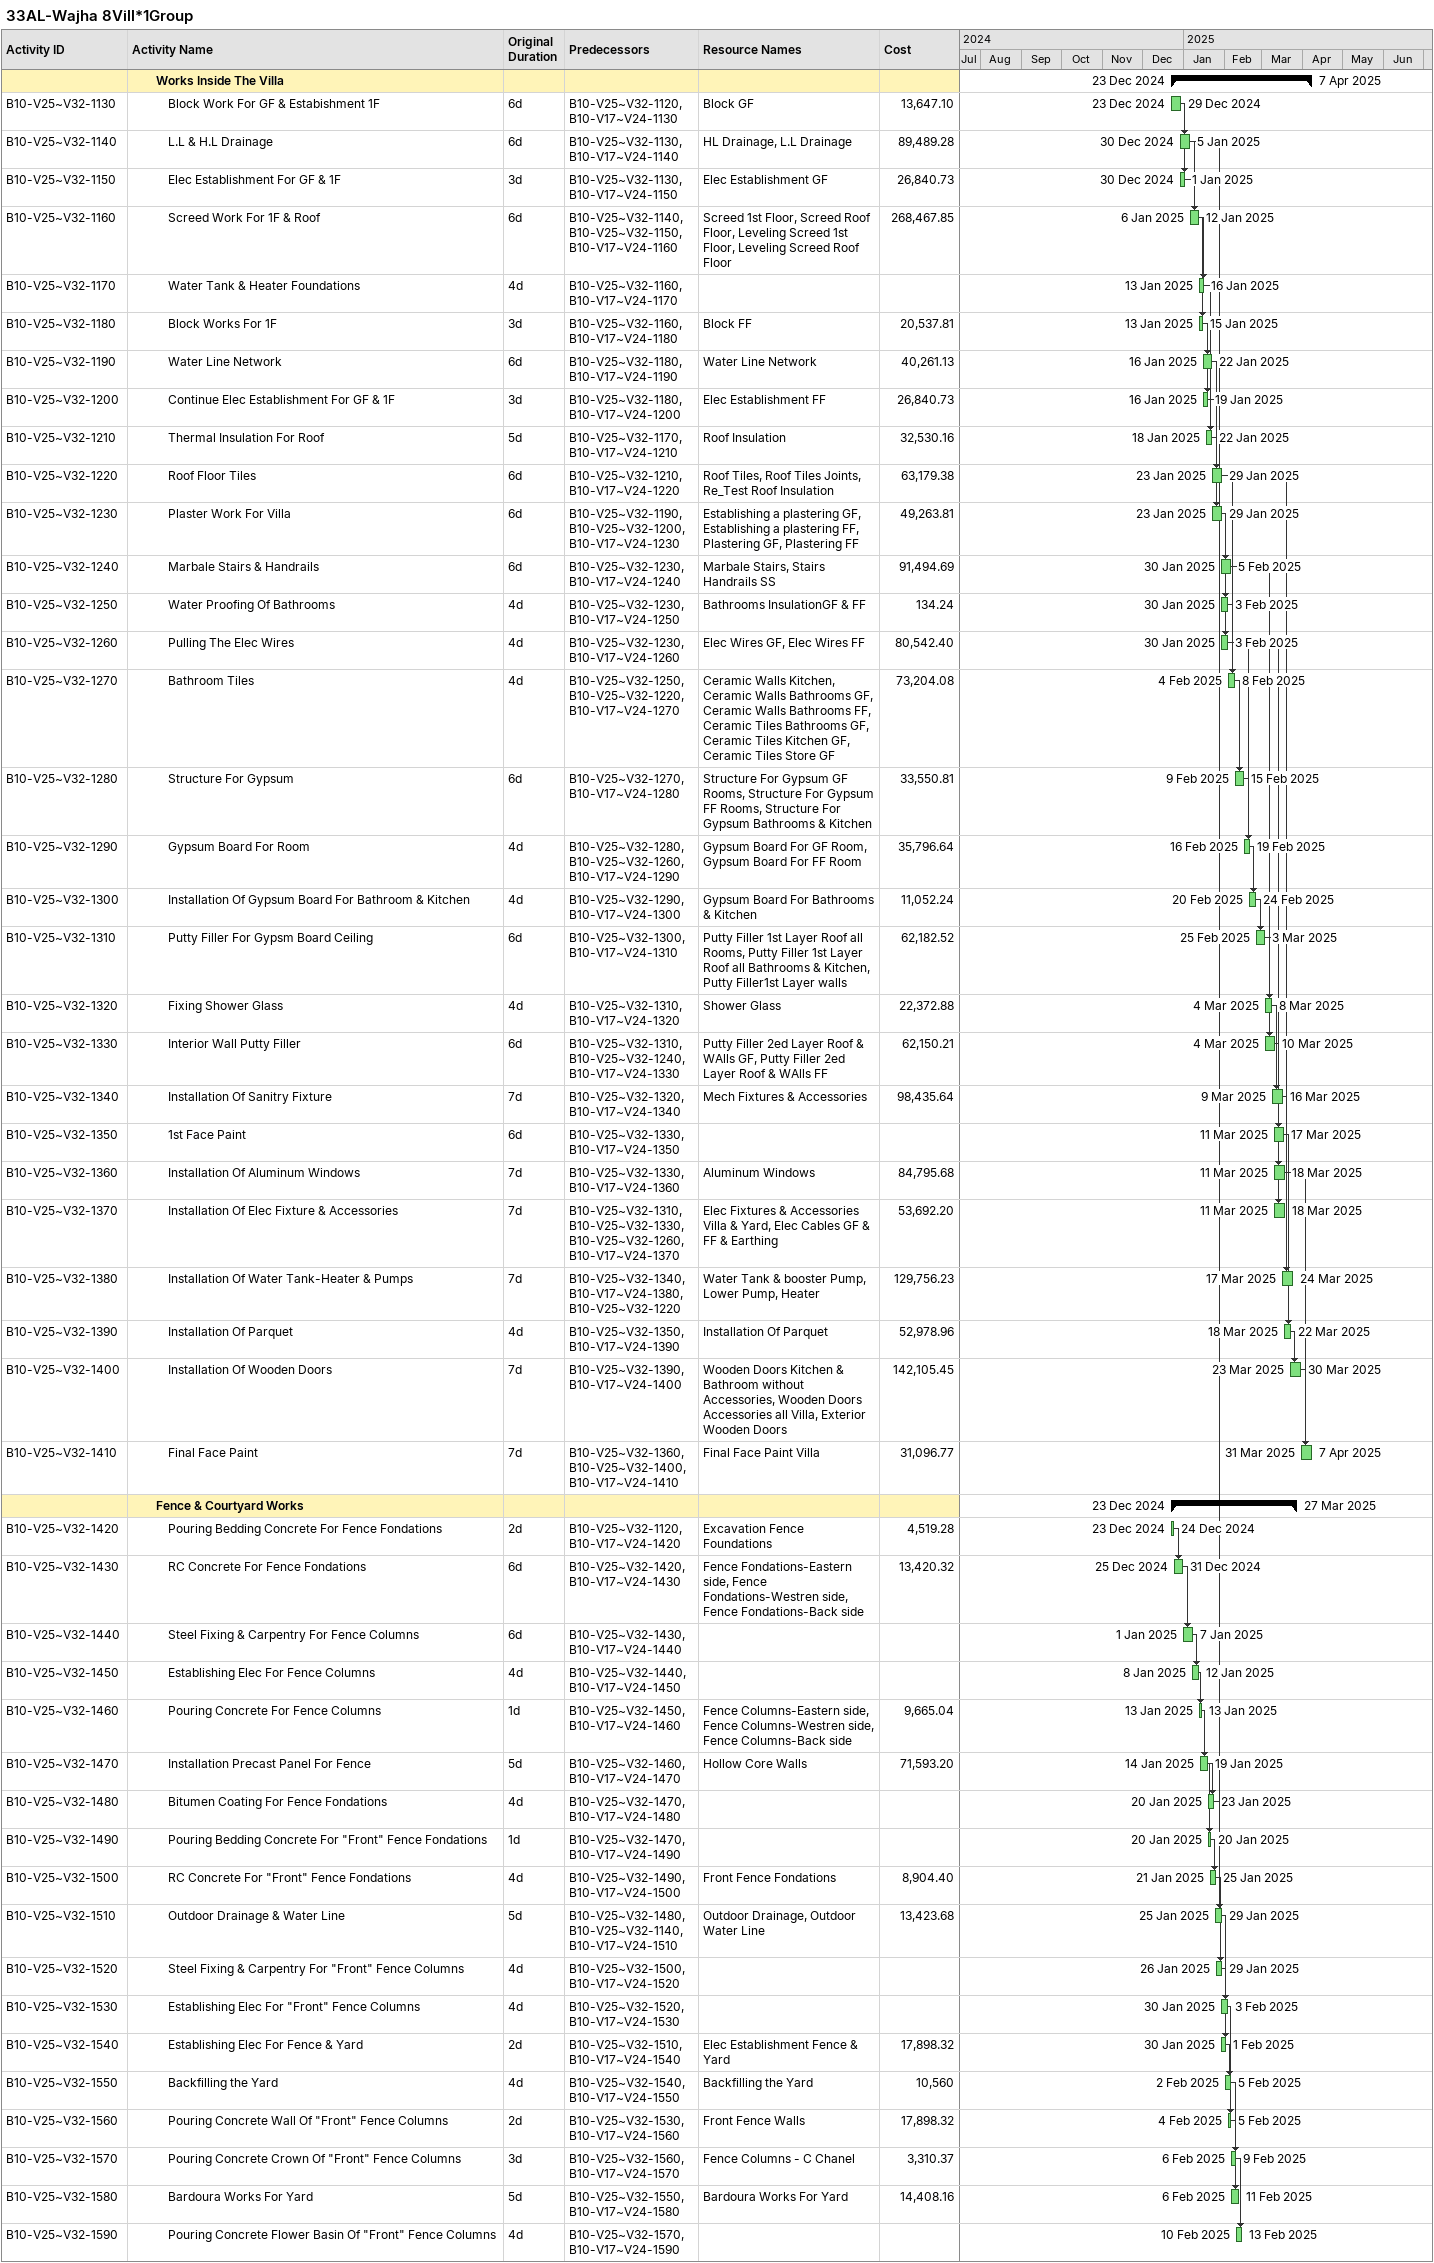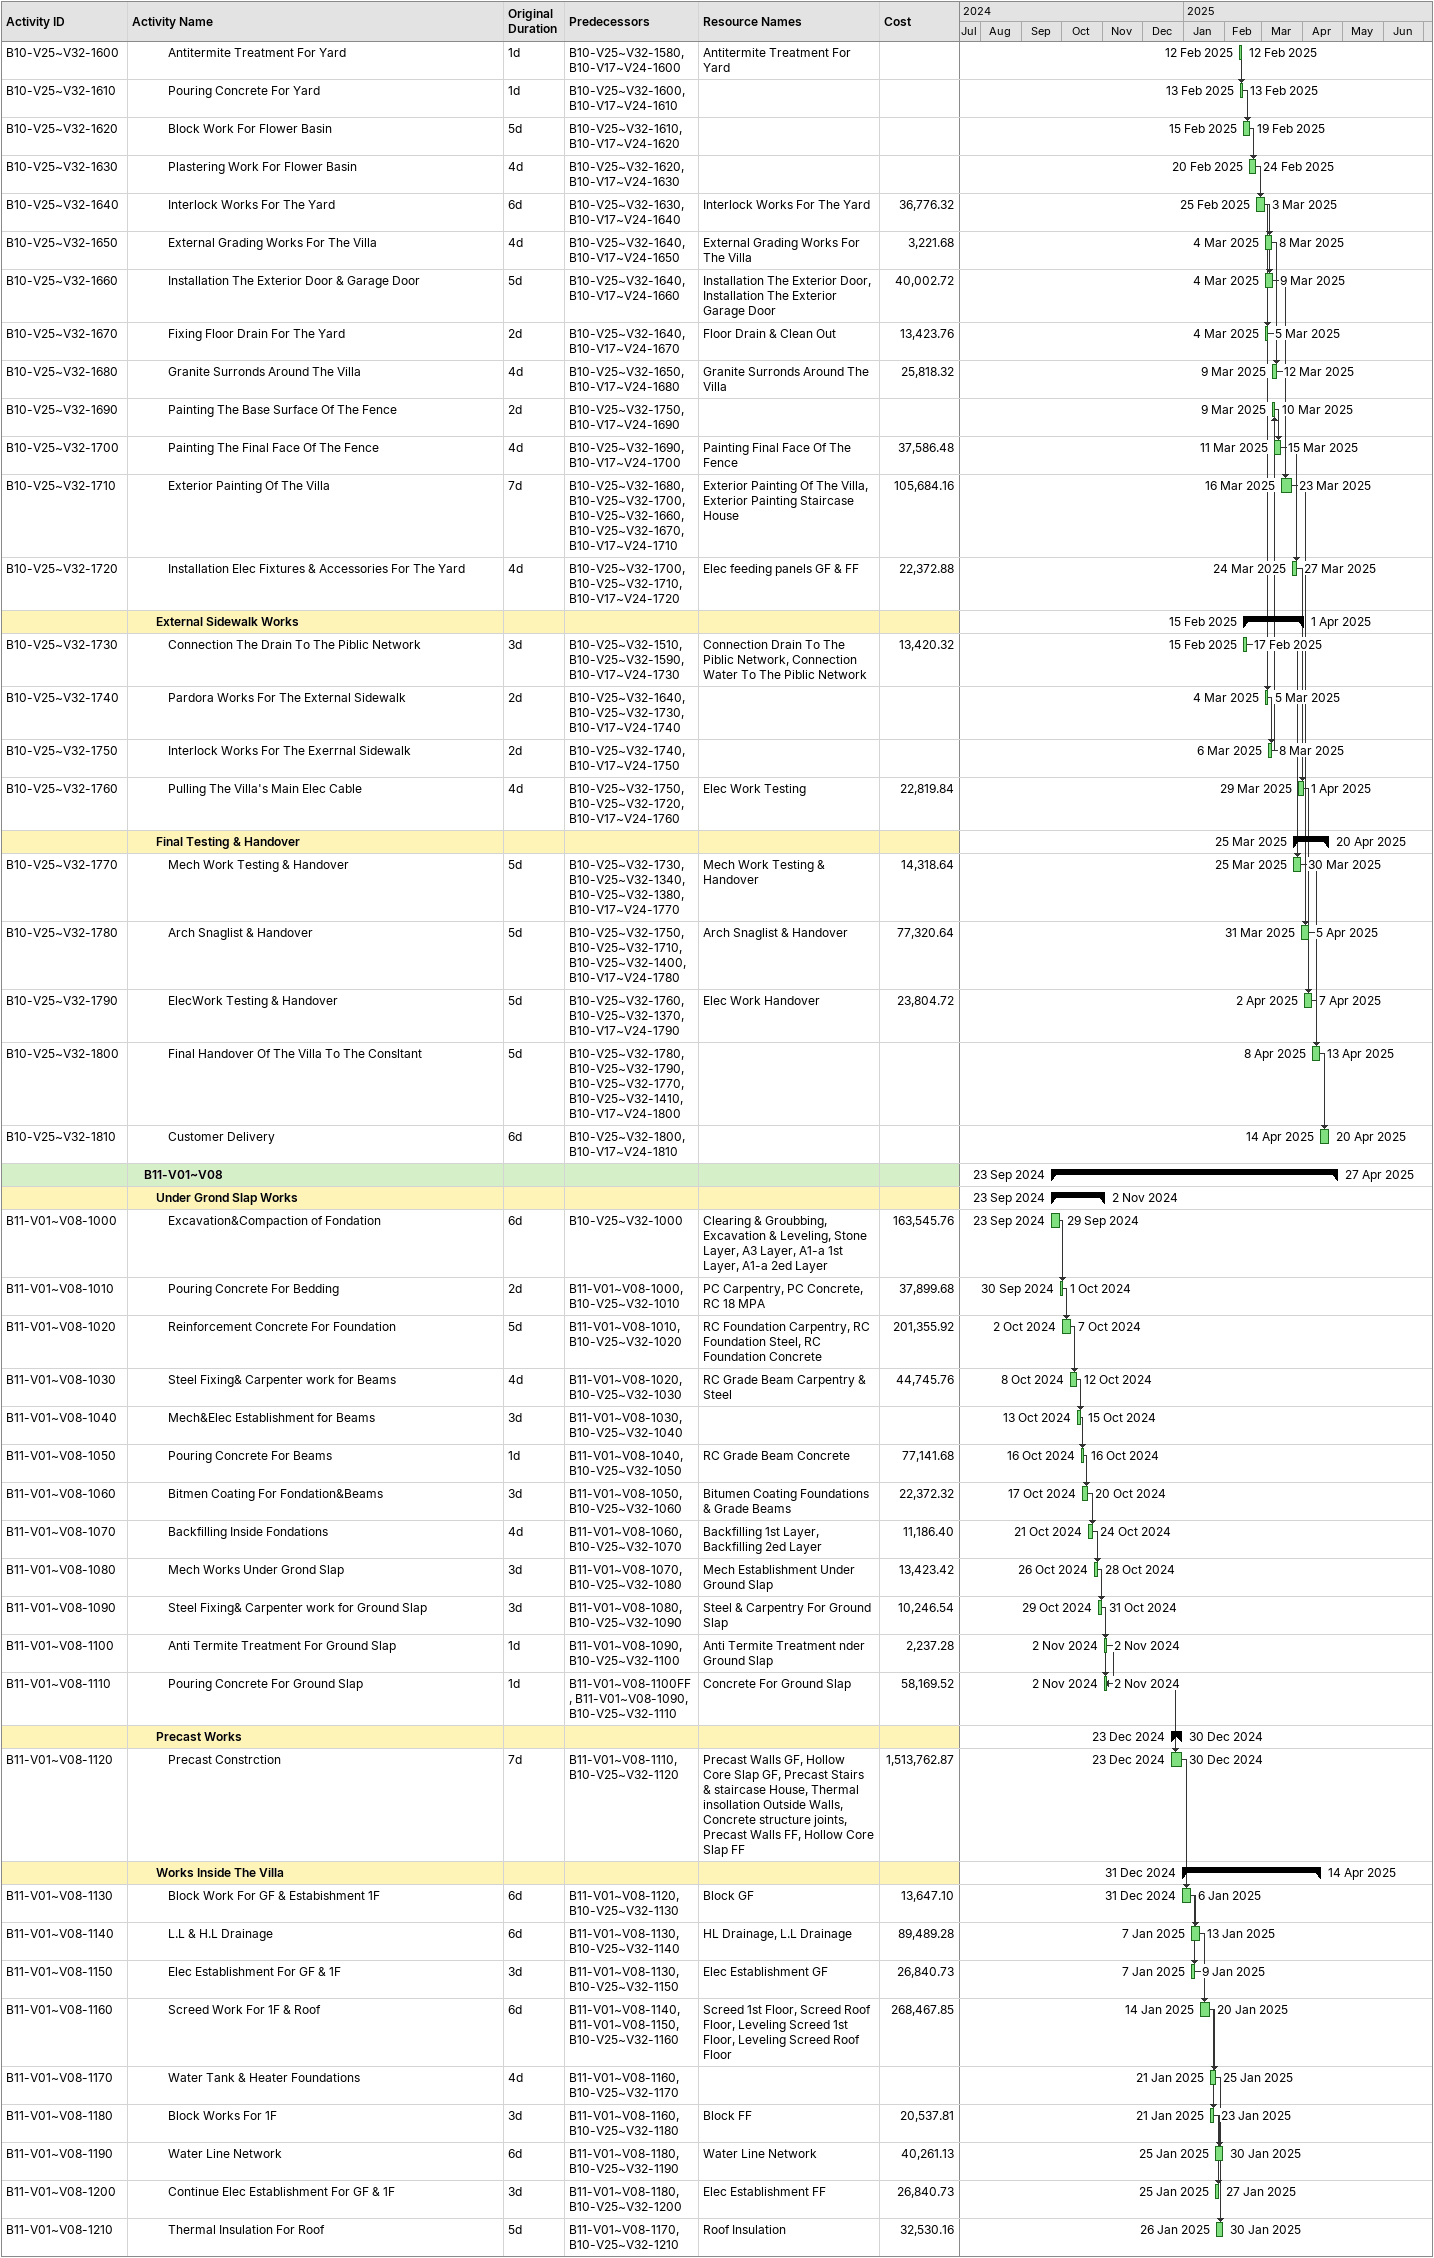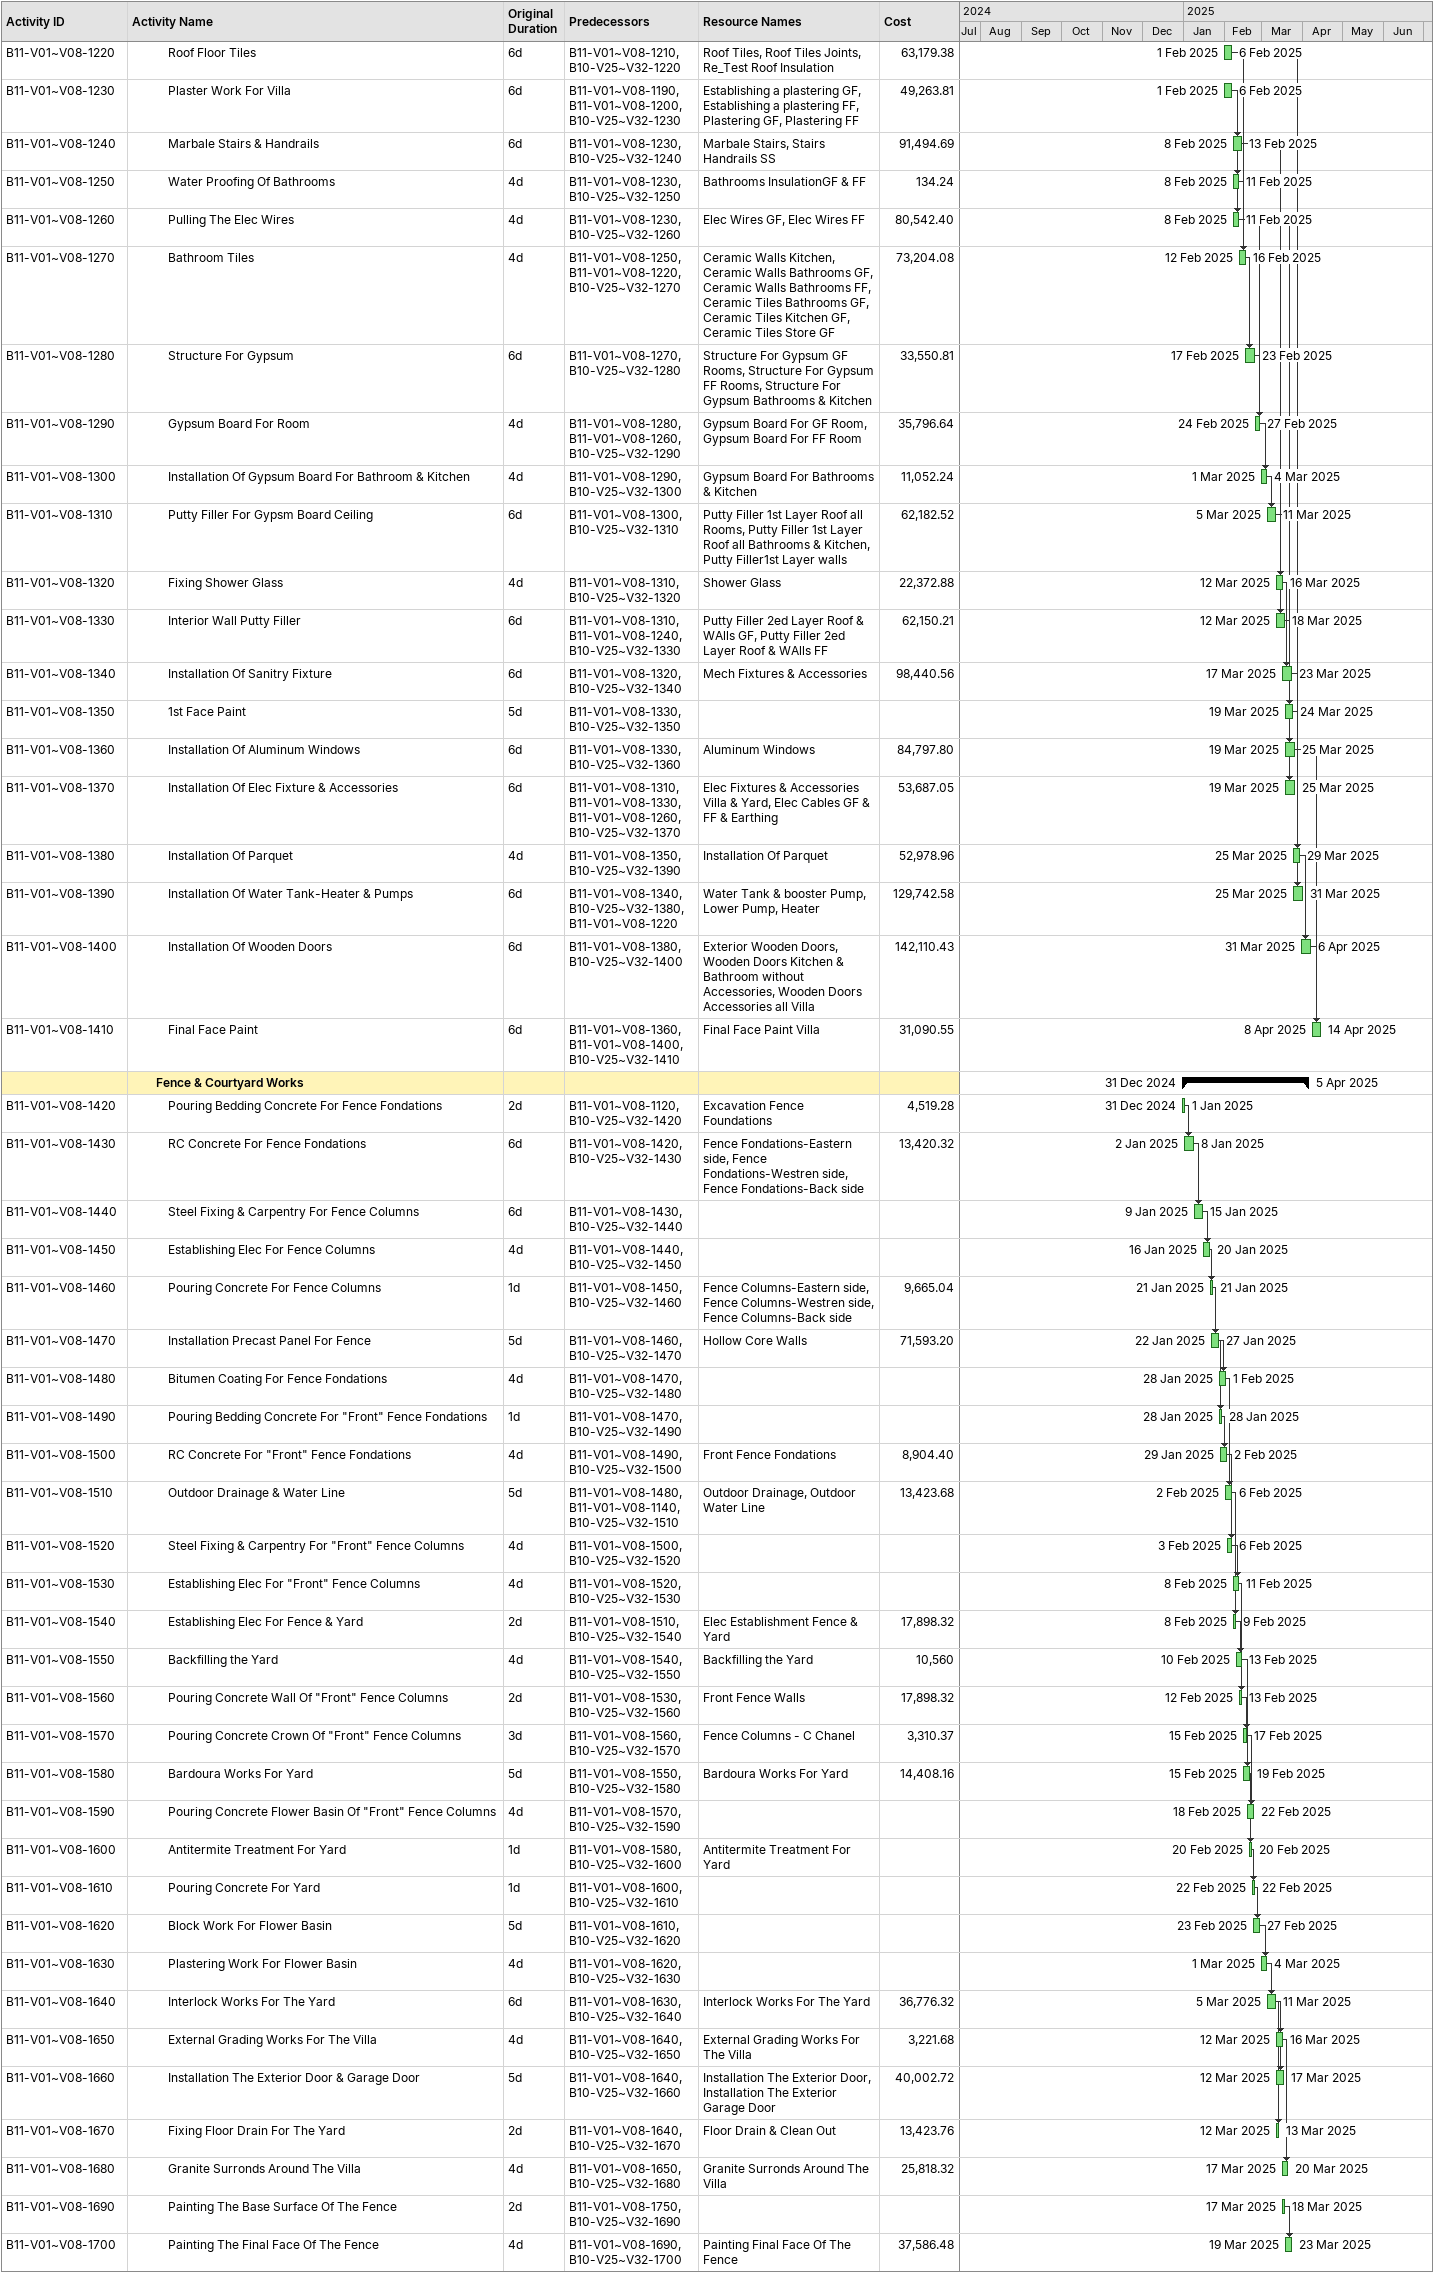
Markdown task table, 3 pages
33AL-Wajha 8Vill*1Group

| ID | Level | Task | Original duration | Start | Finish | Predecessors | Resources | Cost |
|---|---|---|---|---|---|---|---|---|
|  | 3 | **Works Inside The Villa** |  | 2024-12-23 | 2025-04-07 |  |  |  |
| B10-V25~V32-1130 | 4 | Block Work For GF & Estabishment 1F | 6d | 2024-12-23 | 2024-12-29 | B10-V25~V32-1120, B10-V17~V24-1130 | Block GF | 13647.10 |
| B10-V25~V32-1140 | 4 | L.L & H.L Drainage | 6d | 2024-12-30 | 2025-01-05 | B10-V25~V32-1130, B10-V17~V24-1140 | HL Drainage, L.L Drainage | 89489.28 |
| B10-V25~V32-1150 | 4 | Elec Establishment For GF & 1F | 3d | 2024-12-30 | 2025-01-01 | B10-V25~V32-1130, B10-V17~V24-1150 | Elec Establishment GF | 26840.73 |
| B10-V25~V32-1160 | 4 | Screed Work For 1F & Roof | 6d | 2025-01-06 | 2025-01-12 | B10-V25~V32-1140, B10-V25~V32-1150, B10-V17~V24-1160 | Screed 1st Floor, Screed Roof Floor, Leveling Screed 1st Floor, Leveling Screed Roof Floor | 268467.85 |
| B10-V25~V32-1170 | 4 | Water Tank & Heater Foundations | 4d | 2025-01-13 | 2025-01-16 | B10-V25~V32-1160, B10-V17~V24-1170 |  |  |
| B10-V25~V32-1180 | 4 | Block Works For 1F | 3d | 2025-01-13 | 2025-01-15 | B10-V25~V32-1160, B10-V17~V24-1180 | Block FF | 20537.81 |
| B10-V25~V32-1190 | 4 | Water Line Network | 6d | 2025-01-16 | 2025-01-22 | B10-V25~V32-1180, B10-V17~V24-1190 | Water Line Network | 40261.13 |
| B10-V25~V32-1200 | 4 | Continue Elec Establishment For GF & 1F | 3d | 2025-01-16 | 2025-01-19 | B10-V25~V32-1180, B10-V17~V24-1200 | Elec Establishment FF | 26840.73 |
| B10-V25~V32-1210 | 4 | Thermal Insulation For Roof | 5d | 2025-01-18 | 2025-01-22 | B10-V25~V32-1170, B10-V17~V24-1210 | Roof Insulation | 32530.16 |
| B10-V25~V32-1220 | 4 | Roof Floor Tiles | 6d | 2025-01-23 | 2025-01-29 | B10-V25~V32-1210, B10-V17~V24-1220 | Roof Tiles, Roof Tiles Joints, Re_Test Roof Insulation | 63179.38 |
| B10-V25~V32-1230 | 4 | Plaster Work For Villa | 6d | 2025-01-23 | 2025-01-29 | B10-V25~V32-1190, B10-V25~V32-1200, B10-V17~V24-1230 | Establishing a plastering GF, Establishing a plastering FF, Plastering GF, Plastering FF | 49263.81 |
| B10-V25~V32-1240 | 4 | Marbale Stairs & Handrails | 6d | 2025-01-30 | 2025-02-05 | B10-V25~V32-1230, B10-V17~V24-1240 | Marbale Stairs, Stairs Handrails SS | 91494.69 |
| B10-V25~V32-1250 | 4 | Water Proofing Of Bathrooms | 4d | 2025-01-30 | 2025-02-03 | B10-V25~V32-1230, B10-V17~V24-1250 | Bathrooms InsulationGF & FF | 134.24 |
| B10-V25~V32-1260 | 4 | Pulling The Elec Wires | 4d | 2025-01-30 | 2025-02-03 | B10-V25~V32-1230, B10-V17~V24-1260 | Elec Wires GF, Elec Wires FF | 80542.40 |
| B10-V25~V32-1270 | 4 | Bathroom Tiles | 4d | 2025-02-04 | 2025-02-08 | B10-V25~V32-1250, B10-V25~V32-1220, B10-V17~V24-1270 | Ceramic Walls Kitchen, Ceramic Walls Bathrooms GF, Ceramic Walls Bathrooms FF, Ceramic Tiles Bathrooms GF, Ceramic Tiles Kitchen GF, Ceramic Tiles Store GF | 73204.08 |
| B10-V25~V32-1280 | 4 | Structure For Gypsum | 6d | 2025-02-09 | 2025-02-15 | B10-V25~V32-1270, B10-V17~V24-1280 | Structure For Gypsum GF Rooms, Structure For Gypsum FF Rooms, Structure For Gypsum Bathrooms & Kitchen | 33550.81 |
| B10-V25~V32-1290 | 4 | Gypsum Board For Room | 4d | 2025-02-16 | 2025-02-19 | B10-V25~V32-1280, B10-V25~V32-1260, B10-V17~V24-1290 | Gypsum Board For GF Room, Gypsum Board For FF Room | 35796.64 |
| B10-V25~V32-1300 | 4 | Installation Of Gypsum Board For Bathroom & Kitchen | 4d | 2025-02-20 | 2025-02-24 | B10-V25~V32-1290, B10-V17~V24-1300 | Gypsum Board For Bathrooms & Kitchen | 11052.24 |
| B10-V25~V32-1310 | 4 | Putty Filler For Gypsm Board Ceiling | 6d | 2025-02-25 | 2025-03-03 | B10-V25~V32-1300, B10-V17~V24-1310 | Putty Filler 1st Layer Roof all Rooms, Putty Filler 1st Layer Roof all Bathrooms & Kitchen, Putty Filler1st Layer walls | 62182.52 |
| B10-V25~V32-1320 | 4 | Fixing Shower Glass | 4d | 2025-03-04 | 2025-03-08 | B10-V25~V32-1310, B10-V17~V24-1320 | Shower Glass | 22372.88 |
| B10-V25~V32-1330 | 4 | Interior Wall Putty Filler | 6d | 2025-03-04 | 2025-03-10 | B10-V25~V32-1310, B10-V25~V32-1240, B10-V17~V24-1330 | Putty Filler 2ed Layer Roof & WAlls GF, Putty Filler 2ed Layer Roof & WAlls FF | 62150.21 |
| B10-V25~V32-1340 | 4 | Installation Of Sanitry Fixture | 7d | 2025-03-09 | 2025-03-16 | B10-V25~V32-1320, B10-V17~V24-1340 | Mech Fixtures & Accessories | 98435.64 |
| B10-V25~V32-1350 | 4 | 1st Face Paint | 6d | 2025-03-11 | 2025-03-17 | B10-V25~V32-1330, B10-V17~V24-1350 |  |  |
| B10-V25~V32-1360 | 4 | Installation Of Aluminum Windows | 7d | 2025-03-11 | 2025-03-18 | B10-V25~V32-1330, B10-V17~V24-1360 | Aluminum Windows | 84795.68 |
| B10-V25~V32-1370 | 4 | Installation Of Elec Fixture & Accessories | 7d | 2025-03-11 | 2025-03-18 | B10-V25~V32-1310, B10-V25~V32-1330, B10-V25~V32-1260, B10-V17~V24-1370 | Elec Fixtures & Accessories Villa & Yard, Elec Cables GF & FF & Earthing | 53692.20 |
| B10-V25~V32-1380 | 4 | Installation Of Water Tank-Heater & Pumps | 7d | 2025-03-17 | 2025-03-24 | B10-V25~V32-1340, B10-V17~V24-1380, B10-V25~V32-1220 | Water Tank & booster Pump, Lower Pump, Heater | 129756.23 |
| B10-V25~V32-1390 | 4 | Installation Of Parquet | 4d | 2025-03-18 | 2025-03-22 | B10-V25~V32-1350, B10-V17~V24-1390 | Installation Of Parquet | 52978.96 |
| B10-V25~V32-1400 | 4 | Installation Of Wooden Doors | 7d | 2025-03-23 | 2025-03-30 | B10-V25~V32-1390, B10-V17~V24-1400 | Wooden Doors Kitchen & Bathroom without Accessories, Wooden Doors Accessories all Villa, Exterior Wooden Doors | 142105.45 |
| B10-V25~V32-1410 | 4 | Final Face Paint | 7d | 2025-03-31 | 2025-04-07 | B10-V25~V32-1360, B10-V25~V32-1400, B10-V17~V24-1410 | Final Face Paint Villa | 31096.77 |
|  | 3 | **Fence & Courtyard Works** |  | 2024-12-23 | 2025-03-27 |  |  |  |
| B10-V25~V32-1420 | 4 | Pouring Bedding Concrete For Fence Fondations | 2d | 2024-12-23 | 2024-12-24 | B10-V25~V32-1120, B10-V17~V24-1420 | Excavation Fence Foundations | 4519.28 |
| B10-V25~V32-1430 | 4 | RC Concrete For Fence Fondations | 6d | 2024-12-25 | 2024-12-31 | B10-V25~V32-1420, B10-V17~V24-1430 | Fence Fondations-Eastern side, Fence Fondations-Westren side, Fence Fondations-Back side | 13420.32 |
| B10-V25~V32-1440 | 4 | Steel Fixing & Carpentry For Fence Columns | 6d | 2025-01-01 | 2025-01-07 | B10-V25~V32-1430, B10-V17~V24-1440 |  |  |
| B10-V25~V32-1450 | 4 | Establishing Elec For Fence Columns | 4d | 2025-01-08 | 2025-01-12 | B10-V25~V32-1440, B10-V17~V24-1450 |  |  |
| B10-V25~V32-1460 | 4 | Pouring Concrete For Fence Columns | 1d | 2025-01-13 | 2025-01-13 | B10-V25~V32-1450, B10-V17~V24-1460 | Fence Columns-Eastern side, Fence Columns-Westren side, Fence Columns-Back side | 9665.04 |
| B10-V25~V32-1470 | 4 | Installation Precast Panel For Fence | 5d | 2025-01-14 | 2025-01-19 | B10-V25~V32-1460, B10-V17~V24-1470 | Hollow Core Walls | 71593.20 |
| B10-V25~V32-1480 | 4 | Bitumen Coating For Fence Fondations | 4d | 2025-01-20 | 2025-01-23 | B10-V25~V32-1470, B10-V17~V24-1480 |  |  |
| B10-V25~V32-1490 | 4 | Pouring Bedding Concrete For "Front" Fence Fondations | 1d | 2025-01-20 | 2025-01-20 | B10-V25~V32-1470, B10-V17~V24-1490 |  |  |
| B10-V25~V32-1500 | 4 | RC Concrete For "Front" Fence Fondations | 4d | 2025-01-21 | 2025-01-25 | B10-V25~V32-1490, B10-V17~V24-1500 | Front Fence Fondations | 8904.40 |
| B10-V25~V32-1510 | 4 | Outdoor Drainage & Water Line | 5d | 2025-01-25 | 2025-01-29 | B10-V25~V32-1480, B10-V25~V32-1140, B10-V17~V24-1510 | Outdoor Drainage, Outdoor Water Line | 13423.68 |
| B10-V25~V32-1520 | 4 | Steel Fixing & Carpentry For "Front" Fence Columns | 4d | 2025-01-26 | 2025-01-29 | B10-V25~V32-1500, B10-V17~V24-1520 |  |  |
| B10-V25~V32-1530 | 4 | Establishing Elec For "Front" Fence Columns | 4d | 2025-01-30 | 2025-02-03 | B10-V25~V32-1520, B10-V17~V24-1530 |  |  |
| B10-V25~V32-1540 | 4 | Establishing Elec For Fence & Yard | 2d | 2025-01-30 | 2025-02-01 | B10-V25~V32-1510, B10-V17~V24-1540 | Elec Establishment Fence & Yard | 17898.32 |
| B10-V25~V32-1550 | 4 | Backfilling the Yard | 4d | 2025-02-02 | 2025-02-05 | B10-V25~V32-1540, B10-V17~V24-1550 | Backfilling the Yard | 10560 |
| B10-V25~V32-1560 | 4 | Pouring Concrete Wall Of "Front" Fence Columns | 2d | 2025-02-04 | 2025-02-05 | B10-V25~V32-1530, B10-V17~V24-1560 | Front Fence Walls | 17898.32 |
| B10-V25~V32-1570 | 4 | Pouring Concrete Crown Of "Front" Fence Columns | 3d | 2025-02-06 | 2025-02-09 | B10-V25~V32-1560, B10-V17~V24-1570 | Fence Columns - C Chanel | 3310.37 |
| B10-V25~V32-1580 | 4 | Bardoura Works For Yard | 5d | 2025-02-06 | 2025-02-11 | B10-V25~V32-1550, B10-V17~V24-1580 | Bardoura Works For Yard | 14408.16 |
| B10-V25~V32-1590 | 4 | Pouring Concrete Flower Basin Of "Front" Fence Columns | 4d | 2025-02-10 | 2025-02-13 | B10-V25~V32-1570, B10-V17~V24-1590 |  |  |
| B10-V25~V32-1600 | 4 | Antitermite Treatment For Yard | 1d | 2025-02-12 | 2025-02-12 | B10-V25~V32-1580, B10-V17~V24-1600 | Antitermite Treatment For Yard |  |
| B10-V25~V32-1610 | 4 | Pouring Concrete For Yard | 1d | 2025-02-13 | 2025-02-13 | B10-V25~V32-1600, B10-V17~V24-1610 |  |  |
| B10-V25~V32-1620 | 4 | Block Work For Flower Basin | 5d | 2025-02-15 | 2025-02-19 | B10-V25~V32-1610, B10-V17~V24-1620 |  |  |
| B10-V25~V32-1630 | 4 | Plastering Work For Flower Basin | 4d | 2025-02-20 | 2025-02-24 | B10-V25~V32-1620, B10-V17~V24-1630 |  |  |
| B10-V25~V32-1640 | 4 | Interlock Works For The Yard | 6d | 2025-02-25 | 2025-03-03 | B10-V25~V32-1630, B10-V17~V24-1640 | Interlock Works For The Yard | 36776.32 |
| B10-V25~V32-1650 | 4 | External Grading Works For The Villa | 4d | 2025-03-04 | 2025-03-08 | B10-V25~V32-1640, B10-V17~V24-1650 | External Grading Works For The Villa | 3221.68 |
| B10-V25~V32-1660 | 4 | Installation The Exterior Door & Garage Door | 5d | 2025-03-04 | 2025-03-09 | B10-V25~V32-1640, B10-V17~V24-1660 | Installation The Exterior Door, Installation The Exterior Garage Door | 40002.72 |
| B10-V25~V32-1670 | 4 | Fixing Floor Drain For The Yard | 2d | 2025-03-04 | 2025-03-05 | B10-V25~V32-1640, B10-V17~V24-1670 | Floor Drain & Clean Out | 13423.76 |
| B10-V25~V32-1680 | 4 | Granite Surronds Around The Villa | 4d | 2025-03-09 | 2025-03-12 | B10-V25~V32-1650, B10-V17~V24-1680 | Granite Surronds Around The Villa | 25818.32 |
| B10-V25~V32-1690 | 4 | Painting The Base Surface Of The Fence | 2d | 2025-03-09 | 2025-03-10 | B10-V25~V32-1750, B10-V17~V24-1690 |  |  |
| B10-V25~V32-1700 | 4 | Painting The Final Face Of The Fence | 4d | 2025-03-11 | 2025-03-15 | B10-V25~V32-1690, B10-V17~V24-1700 | Painting Final Face Of The Fence | 37586.48 |
| B10-V25~V32-1710 | 4 | Exterior Painting Of The Villa | 7d | 2025-03-16 | 2025-03-23 | B10-V25~V32-1680, B10-V25~V32-1700, B10-V25~V32-1660, B10-V25~V32-1670, B10-V17~V24-1710 | Exterior Painting Of The Villa, Exterior Painting Staircase House | 105684.16 |
| B10-V25~V32-1720 | 4 | Installation Elec Fixtures & Accessories For The Yard | 4d | 2025-03-24 | 2025-03-27 | B10-V25~V32-1700, B10-V25~V32-1710, B10-V17~V24-1720 | Elec feeding panels GF & FF | 22372.88 |
|  | 3 | **External Sidewalk Works** |  | 2025-02-15 | 2025-04-01 |  |  |  |
| B10-V25~V32-1730 | 4 | Connection The Drain To The Piblic Network | 3d | 2025-02-15 | 2025-02-17 | B10-V25~V32-1510, B10-V25~V32-1590, B10-V17~V24-1730 | Connection Drain To The Piblic Network, Connection Water To The Piblic Network | 13420.32 |
| B10-V25~V32-1740 | 4 | Pardora Works For The External Sidewalk | 2d | 2025-03-04 | 2025-03-05 | B10-V25~V32-1640, B10-V25~V32-1730, B10-V17~V24-1740 |  |  |
| B10-V25~V32-1750 | 4 | Interlock Works For The Exerrnal Sidewalk | 2d | 2025-03-06 | 2025-03-08 | B10-V25~V32-1740, B10-V17~V24-1750 |  |  |
| B10-V25~V32-1760 | 4 | Pulling The Villa's Main Elec Cable | 4d | 2025-03-29 | 2025-04-01 | B10-V25~V32-1750, B10-V25~V32-1720, B10-V17~V24-1760 | Elec Work Testing | 22819.84 |
|  | 3 | **Final Testing & Handover** |  | 2025-03-25 | 2025-04-20 |  |  |  |
| B10-V25~V32-1770 | 4 | Mech Work Testing & Handover | 5d | 2025-03-25 | 2025-03-30 | B10-V25~V32-1730, B10-V25~V32-1340, B10-V25~V32-1380, B10-V17~V24-1770 | Mech Work Testing & Handover | 14318.64 |
| B10-V25~V32-1780 | 4 | Arch Snaglist & Handover | 5d | 2025-03-31 | 2025-04-05 | B10-V25~V32-1750, B10-V25~V32-1710, B10-V25~V32-1400, B10-V17~V24-1780 | Arch Snaglist & Handover | 77320.64 |
| B10-V25~V32-1790 | 4 | ElecWork Testing & Handover | 5d | 2025-04-02 | 2025-04-07 | B10-V25~V32-1760, B10-V25~V32-1370, B10-V17~V24-1790 | Elec Work Handover | 23804.72 |
| B10-V25~V32-1800 | 4 | Final Handover Of The Villa To The Consltant | 5d | 2025-04-08 | 2025-04-13 | B10-V25~V32-1780, B10-V25~V32-1790, B10-V25~V32-1770, B10-V25~V32-1410, B10-V17~V24-1800 |  |  |
| B10-V25~V32-1810 | 4 | Customer Delivery | 6d | 2025-04-14 | 2025-04-20 | B10-V25~V32-1800, B10-V17~V24-1810 |  |  |
|  | 2 | **B11-V01~V08** |  | 2024-09-23 | 2025-04-27 |  |  |  |
|  | 3 | **Under Grond Slap Works** |  | 2024-09-23 | 2024-11-02 |  |  |  |
| B11-V01~V08-1000 | 4 | Excavation&Compaction of Fondation | 6d | 2024-09-23 | 2024-09-29 | B10-V25~V32-1000 | Clearing & Groubbing, Excavation & Leveling, Stone Layer, A3 Layer, A1-a 1st Layer, A1-a 2ed Layer | 163545.76 |
| B11-V01~V08-1010 | 4 | Pouring Concrete For Bedding | 2d | 2024-09-30 | 2024-10-01 | B11-V01~V08-1000, B10-V25~V32-1010 | PC Carpentry, PC Concrete, RC 18 MPA | 37899.68 |
| B11-V01~V08-1020 | 4 | Reinforcement Concrete For Foundation | 5d | 2024-10-02 | 2024-10-07 | B11-V01~V08-1010, B10-V25~V32-1020 | RC Foundation Carpentry, RC Foundation Steel, RC Foundation Concrete | 201355.92 |
| B11-V01~V08-1030 | 4 | Steel Fixing& Carpenter work for Beams | 4d | 2024-10-08 | 2024-10-12 | B11-V01~V08-1020, B10-V25~V32-1030 | RC Grade Beam Carpentry & Steel | 44745.76 |
| B11-V01~V08-1040 | 4 | Mech&Elec Establishment for Beams | 3d | 2024-10-13 | 2024-10-15 | B11-V01~V08-1030, B10-V25~V32-1040 |  |  |
| B11-V01~V08-1050 | 4 | Pouring Concrete For Beams | 1d | 2024-10-16 | 2024-10-16 | B11-V01~V08-1040, B10-V25~V32-1050 | RC Grade Beam Concrete | 77141.68 |
| B11-V01~V08-1060 | 4 | Bitmen Coating For Fondation&Beams | 3d | 2024-10-17 | 2024-10-20 | B11-V01~V08-1050, B10-V25~V32-1060 | Bitumen Coating Foundations & Grade Beams | 22372.32 |
| B11-V01~V08-1070 | 4 | Backfilling Inside Fondations | 4d | 2024-10-21 | 2024-10-24 | B11-V01~V08-1060, B10-V25~V32-1070 | Backfilling 1st Layer, Backfilling 2ed Layer | 11186.40 |
| B11-V01~V08-1080 | 4 | Mech Works Under Grond Slap | 3d | 2024-10-26 | 2024-10-28 | B11-V01~V08-1070, B10-V25~V32-1080 | Mech Establishment Under Ground Slap | 13423.42 |
| B11-V01~V08-1090 | 4 | Steel Fixing& Carpenter work for Ground Slap | 3d | 2024-10-29 | 2024-10-31 | B11-V01~V08-1080, B10-V25~V32-1090 | Steel & Carpentry For Ground Slap | 10246.54 |
| B11-V01~V08-1100 | 4 | Anti Termite Treatment For Ground Slap | 1d | 2024-11-02 | 2024-11-02 | B11-V01~V08-1090, B10-V25~V32-1100 | Anti Termite Treatment nder Ground Slap | 2237.28 |
| B11-V01~V08-1110 | 4 | Pouring Concrete For Ground Slap | 1d | 2024-11-02 | 2024-11-02 | B11-V01~V08-1100FF, B11-V01~V08-1090, B10-V25~V32-1110 | Concrete For Ground Slap | 58169.52 |
|  | 3 | **Precast Works** |  | 2024-12-23 | 2024-12-30 |  |  |  |
| B11-V01~V08-1120 | 4 | Precast Constrction | 7d | 2024-12-23 | 2024-12-30 | B11-V01~V08-1110, B10-V25~V32-1120 | Precast Walls GF, Hollow Core Slap GF, Precast Stairs & staircase House, Thermal insollation Outside Walls, Concrete structure joints, Precast Walls FF, Hollow Core Slap FF | 1513762.87 |
|  | 3 | **Works Inside The Villa** |  | 2024-12-31 | 2025-04-14 |  |  |  |
| B11-V01~V08-1130 | 4 | Block Work For GF & Estabishment 1F | 6d | 2024-12-31 | 2025-01-06 | B11-V01~V08-1120, B10-V25~V32-1130 | Block GF | 13647.10 |
| B11-V01~V08-1140 | 4 | L.L & H.L Drainage | 6d | 2025-01-07 | 2025-01-13 | B11-V01~V08-1130, B10-V25~V32-1140 | HL Drainage, L.L Drainage | 89489.28 |
| B11-V01~V08-1150 | 4 | Elec Establishment For GF & 1F | 3d | 2025-01-07 | 2025-01-09 | B11-V01~V08-1130, B10-V25~V32-1150 | Elec Establishment GF | 26840.73 |
| B11-V01~V08-1160 | 4 | Screed Work For 1F & Roof | 6d | 2025-01-14 | 2025-01-20 | B11-V01~V08-1140, B11-V01~V08-1150, B10-V25~V32-1160 | Screed 1st Floor, Screed Roof Floor, Leveling Screed 1st Floor, Leveling Screed Roof Floor | 268467.85 |
| B11-V01~V08-1170 | 4 | Water Tank & Heater Foundations | 4d | 2025-01-21 | 2025-01-25 | B11-V01~V08-1160, B10-V25~V32-1170 |  |  |
| B11-V01~V08-1180 | 4 | Block Works For 1F | 3d | 2025-01-21 | 2025-01-23 | B11-V01~V08-1160, B10-V25~V32-1180 | Block FF | 20537.81 |
| B11-V01~V08-1190 | 4 | Water Line Network | 6d | 2025-01-25 | 2025-01-30 | B11-V01~V08-1180, B10-V25~V32-1190 | Water Line Network | 40261.13 |
| B11-V01~V08-1200 | 4 | Continue Elec Establishment For GF & 1F | 3d | 2025-01-25 | 2025-01-27 | B11-V01~V08-1180, B10-V25~V32-1200 | Elec Establishment FF | 26840.73 |
| B11-V01~V08-1210 | 4 | Thermal Insulation For Roof | 5d | 2025-01-26 | 2025-01-30 | B11-V01~V08-1170, B10-V25~V32-1210 | Roof Insulation | 32530.16 |
| B11-V01~V08-1220 | 4 | Roof Floor Tiles | 6d | 2025-02-01 | 2025-02-06 | B11-V01~V08-1210, B10-V25~V32-1220 | Roof Tiles, Roof Tiles Joints, Re_Test Roof Insulation | 63179.38 |
| B11-V01~V08-1230 | 4 | Plaster Work For Villa | 6d | 2025-02-01 | 2025-02-06 | B11-V01~V08-1190, B11-V01~V08-1200, B10-V25~V32-1230 | Establishing a plastering GF, Establishing a plastering FF, Plastering GF, Plastering FF | 49263.81 |
| B11-V01~V08-1240 | 4 | Marbale Stairs & Handrails | 6d | 2025-02-08 | 2025-02-13 | B11-V01~V08-1230, B10-V25~V32-1240 | Marbale Stairs, Stairs Handrails SS | 91494.69 |
| B11-V01~V08-1250 | 4 | Water Proofing Of Bathrooms | 4d | 2025-02-08 | 2025-02-11 | B11-V01~V08-1230, B10-V25~V32-1250 | Bathrooms InsulationGF & FF | 134.24 |
| B11-V01~V08-1260 | 4 | Pulling The Elec Wires | 4d | 2025-02-08 | 2025-02-11 | B11-V01~V08-1230, B10-V25~V32-1260 | Elec Wires GF, Elec Wires FF | 80542.40 |
| B11-V01~V08-1270 | 4 | Bathroom Tiles | 4d | 2025-02-12 | 2025-02-16 | B11-V01~V08-1250, B11-V01~V08-1220, B10-V25~V32-1270 | Ceramic Walls Kitchen, Ceramic Walls Bathrooms GF, Ceramic Walls Bathrooms FF, Ceramic Tiles Bathrooms GF, Ceramic Tiles Kitchen GF, Ceramic Tiles Store GF | 73204.08 |
| B11-V01~V08-1280 | 4 | Structure For Gypsum | 6d | 2025-02-17 | 2025-02-23 | B11-V01~V08-1270, B10-V25~V32-1280 | Structure For Gypsum GF Rooms, Structure For Gypsum FF Rooms, Structure For Gypsum Bathrooms & Kitchen | 33550.81 |
| B11-V01~V08-1290 | 4 | Gypsum Board For Room | 4d | 2025-02-24 | 2025-02-27 | B11-V01~V08-1280, B11-V01~V08-1260, B10-V25~V32-1290 | Gypsum Board For GF Room, Gypsum Board For FF Room | 35796.64 |
| B11-V01~V08-1300 | 4 | Installation Of Gypsum Board For Bathroom & Kitchen | 4d | 2025-03-01 | 2025-03-04 | B11-V01~V08-1290, B10-V25~V32-1300 | Gypsum Board For Bathrooms & Kitchen | 11052.24 |
| B11-V01~V08-1310 | 4 | Putty Filler For Gypsm Board Ceiling | 6d | 2025-03-05 | 2025-03-11 | B11-V01~V08-1300, B10-V25~V32-1310 | Putty Filler 1st Layer Roof all Rooms, Putty Filler 1st Layer Roof all Bathrooms & Kitchen, Putty Filler1st Layer walls | 62182.52 |
| B11-V01~V08-1320 | 4 | Fixing Shower Glass | 4d | 2025-03-12 | 2025-03-16 | B11-V01~V08-1310, B10-V25~V32-1320 | Shower Glass | 22372.88 |
| B11-V01~V08-1330 | 4 | Interior Wall Putty Filler | 6d | 2025-03-12 | 2025-03-18 | B11-V01~V08-1310, B11-V01~V08-1240, B10-V25~V32-1330 | Putty Filler 2ed Layer Roof & WAlls GF, Putty Filler 2ed Layer Roof & WAlls FF | 62150.21 |
| B11-V01~V08-1340 | 4 | Installation Of Sanitry Fixture | 6d | 2025-03-17 | 2025-03-23 | B11-V01~V08-1320, B10-V25~V32-1340 | Mech Fixtures & Accessories | 98440.56 |
| B11-V01~V08-1350 | 4 | 1st Face Paint | 5d | 2025-03-19 | 2025-03-24 | B11-V01~V08-1330, B10-V25~V32-1350 |  |  |
| B11-V01~V08-1360 | 4 | Installation Of Aluminum Windows | 6d | 2025-03-19 | 2025-03-25 | B11-V01~V08-1330, B10-V25~V32-1360 | Aluminum Windows | 84797.80 |
| B11-V01~V08-1370 | 4 | Installation Of Elec Fixture & Accessories | 6d | 2025-03-19 | 2025-03-25 | B11-V01~V08-1310, B11-V01~V08-1330, B11-V01~V08-1260, B10-V25~V32-1370 | Elec Fixtures & Accessories Villa & Yard, Elec Cables GF & FF & Earthing | 53687.05 |
| B11-V01~V08-1380 | 4 | Installation Of Parquet | 4d | 2025-03-25 | 2025-03-29 | B11-V01~V08-1350, B10-V25~V32-1390 | Installation Of Parquet | 52978.96 |
| B11-V01~V08-1390 | 4 | Installation Of Water Tank-Heater & Pumps | 6d | 2025-03-25 | 2025-03-31 | B11-V01~V08-1340, B10-V25~V32-1380, B11-V01~V08-1220 | Water Tank & booster Pump, Lower Pump, Heater | 129742.58 |
| B11-V01~V08-1400 | 4 | Installation Of Wooden Doors | 6d | 2025-03-31 | 2025-04-06 | B11-V01~V08-1380, B10-V25~V32-1400 | Exterior Wooden Doors, Wooden Doors Kitchen & Bathroom without Accessories, Wooden Doors Accessories all Villa | 142110.43 |
| B11-V01~V08-1410 | 4 | Final Face Paint | 6d | 2025-04-08 | 2025-04-14 | B11-V01~V08-1360, B11-V01~V08-1400, B10-V25~V32-1410 | Final Face Paint Villa | 31090.55 |
|  | 3 | **Fence & Courtyard Works** |  | 2024-12-31 | 2025-04-05 |  |  |  |
| B11-V01~V08-1420 | 4 | Pouring Bedding Concrete For Fence Fondations | 2d | 2024-12-31 | 2025-01-01 | B11-V01~V08-1120, B10-V25~V32-1420 | Excavation Fence Foundations | 4519.28 |
| B11-V01~V08-1430 | 4 | RC Concrete For Fence Fondations | 6d | 2025-01-02 | 2025-01-08 | B11-V01~V08-1420, B10-V25~V32-1430 | Fence Fondations-Eastern side, Fence Fondations-Westren side, Fence Fondations-Back side | 13420.32 |
| B11-V01~V08-1440 | 4 | Steel Fixing & Carpentry For Fence Columns | 6d | 2025-01-09 | 2025-01-15 | B11-V01~V08-1430, B10-V25~V32-1440 |  |  |
| B11-V01~V08-1450 | 4 | Establishing Elec For Fence Columns | 4d | 2025-01-16 | 2025-01-20 | B11-V01~V08-1440, B10-V25~V32-1450 |  |  |
| B11-V01~V08-1460 | 4 | Pouring Concrete For Fence Columns | 1d | 2025-01-21 | 2025-01-21 | B11-V01~V08-1450, B10-V25~V32-1460 | Fence Columns-Eastern side, Fence Columns-Westren side, Fence Columns-Back side | 9665.04 |
| B11-V01~V08-1470 | 4 | Installation Precast Panel For Fence | 5d | 2025-01-22 | 2025-01-27 | B11-V01~V08-1460, B10-V25~V32-1470 | Hollow Core Walls | 71593.20 |
| B11-V01~V08-1480 | 4 | Bitumen Coating For Fence Fondations | 4d | 2025-01-28 | 2025-02-01 | B11-V01~V08-1470, B10-V25~V32-1480 |  |  |
| B11-V01~V08-1490 | 4 | Pouring Bedding Concrete For "Front" Fence Fondations | 1d | 2025-01-28 | 2025-01-28 | B11-V01~V08-1470, B10-V25~V32-1490 |  |  |
| B11-V01~V08-1500 | 4 | RC Concrete For "Front" Fence Fondations | 4d | 2025-01-29 | 2025-02-02 | B11-V01~V08-1490, B10-V25~V32-1500 | Front Fence Fondations | 8904.40 |
| B11-V01~V08-1510 | 4 | Outdoor Drainage & Water Line | 5d | 2025-02-02 | 2025-02-06 | B11-V01~V08-1480, B11-V01~V08-1140, B10-V25~V32-1510 | Outdoor Drainage, Outdoor Water Line | 13423.68 |
| B11-V01~V08-1520 | 4 | Steel Fixing & Carpentry For "Front" Fence Columns | 4d | 2025-02-03 | 2025-02-06 | B11-V01~V08-1500, B10-V25~V32-1520 |  |  |
| B11-V01~V08-1530 | 4 | Establishing Elec For "Front" Fence Columns | 4d | 2025-02-08 | 2025-02-11 | B11-V01~V08-1520, B10-V25~V32-1530 |  |  |
| B11-V01~V08-1540 | 4 | Establishing Elec For Fence & Yard | 2d | 2025-02-08 | 2025-02-09 | B11-V01~V08-1510, B10-V25~V32-1540 | Elec Establishment Fence & Yard | 17898.32 |
| B11-V01~V08-1550 | 4 | Backfilling the Yard | 4d | 2025-02-10 | 2025-02-13 | B11-V01~V08-1540, B10-V25~V32-1550 | Backfilling the Yard | 10560 |
| B11-V01~V08-1560 | 4 | Pouring Concrete Wall Of "Front" Fence Columns | 2d | 2025-02-12 | 2025-02-13 | B11-V01~V08-1530, B10-V25~V32-1560 | Front Fence Walls | 17898.32 |
| B11-V01~V08-1570 | 4 | Pouring Concrete Crown Of "Front" Fence Columns | 3d | 2025-02-15 | 2025-02-17 | B11-V01~V08-1560, B10-V25~V32-1570 | Fence Columns - C Chanel | 3310.37 |
| B11-V01~V08-1580 | 4 | Bardoura Works For Yard | 5d | 2025-02-15 | 2025-02-19 | B11-V01~V08-1550, B10-V25~V32-1580 | Bardoura Works For Yard | 14408.16 |
| B11-V01~V08-1590 | 4 | Pouring Concrete Flower Basin Of "Front" Fence Columns | 4d | 2025-02-18 | 2025-02-22 | B11-V01~V08-1570, B10-V25~V32-1590 |  |  |
| B11-V01~V08-1600 | 4 | Antitermite Treatment For Yard | 1d | 2025-02-20 | 2025-02-20 | B11-V01~V08-1580, B10-V25~V32-1600 | Antitermite Treatment For Yard |  |
| B11-V01~V08-1610 | 4 | Pouring Concrete For Yard | 1d | 2025-02-22 | 2025-02-22 | B11-V01~V08-1600, B10-V25~V32-1610 |  |  |
| B11-V01~V08-1620 | 4 | Block Work For Flower Basin | 5d | 2025-02-23 | 2025-02-27 | B11-V01~V08-1610, B10-V25~V32-1620 |  |  |
| B11-V01~V08-1630 | 4 | Plastering Work For Flower Basin | 4d | 2025-03-01 | 2025-03-04 | B11-V01~V08-1620, B10-V25~V32-1630 |  |  |
| B11-V01~V08-1640 | 4 | Interlock Works For The Yard | 6d | 2025-03-05 | 2025-03-11 | B11-V01~V08-1630, B10-V25~V32-1640 | Interlock Works For The Yard | 36776.32 |
| B11-V01~V08-1650 | 4 | External Grading Works For The Villa | 4d | 2025-03-12 | 2025-03-16 | B11-V01~V08-1640, B10-V25~V32-1650 | External Grading Works For The Villa | 3221.68 |
| B11-V01~V08-1660 | 4 | Installation The Exterior Door & Garage Door | 5d | 2025-03-12 | 2025-03-17 | B11-V01~V08-1640, B10-V25~V32-1660 | Installation The Exterior Door, Installation The Exterior Garage Door | 40002.72 |
| B11-V01~V08-1670 | 4 | Fixing Floor Drain For The Yard | 2d | 2025-03-12 | 2025-03-13 | B11-V01~V08-1640, B10-V25~V32-1670 | Floor Drain & Clean Out | 13423.76 |
| B11-V01~V08-1680 | 4 | Granite Surronds Around The Villa | 4d | 2025-03-17 | 2025-03-20 | B11-V01~V08-1650, B10-V25~V32-1680 | Granite Surronds Around The Villa | 25818.32 |
| B11-V01~V08-1690 | 4 | Painting The Base Surface Of The Fence | 2d | 2025-03-17 | 2025-03-18 | B11-V01~V08-1750, B10-V25~V32-1690 |  |  |
| B11-V01~V08-1700 | 4 | Painting The Final Face Of The Fence | 4d | 2025-03-19 | 2025-03-23 | B11-V01~V08-1690, B10-V25~V32-1700 | Painting Final Face Of The Fence | 37586.48 |
